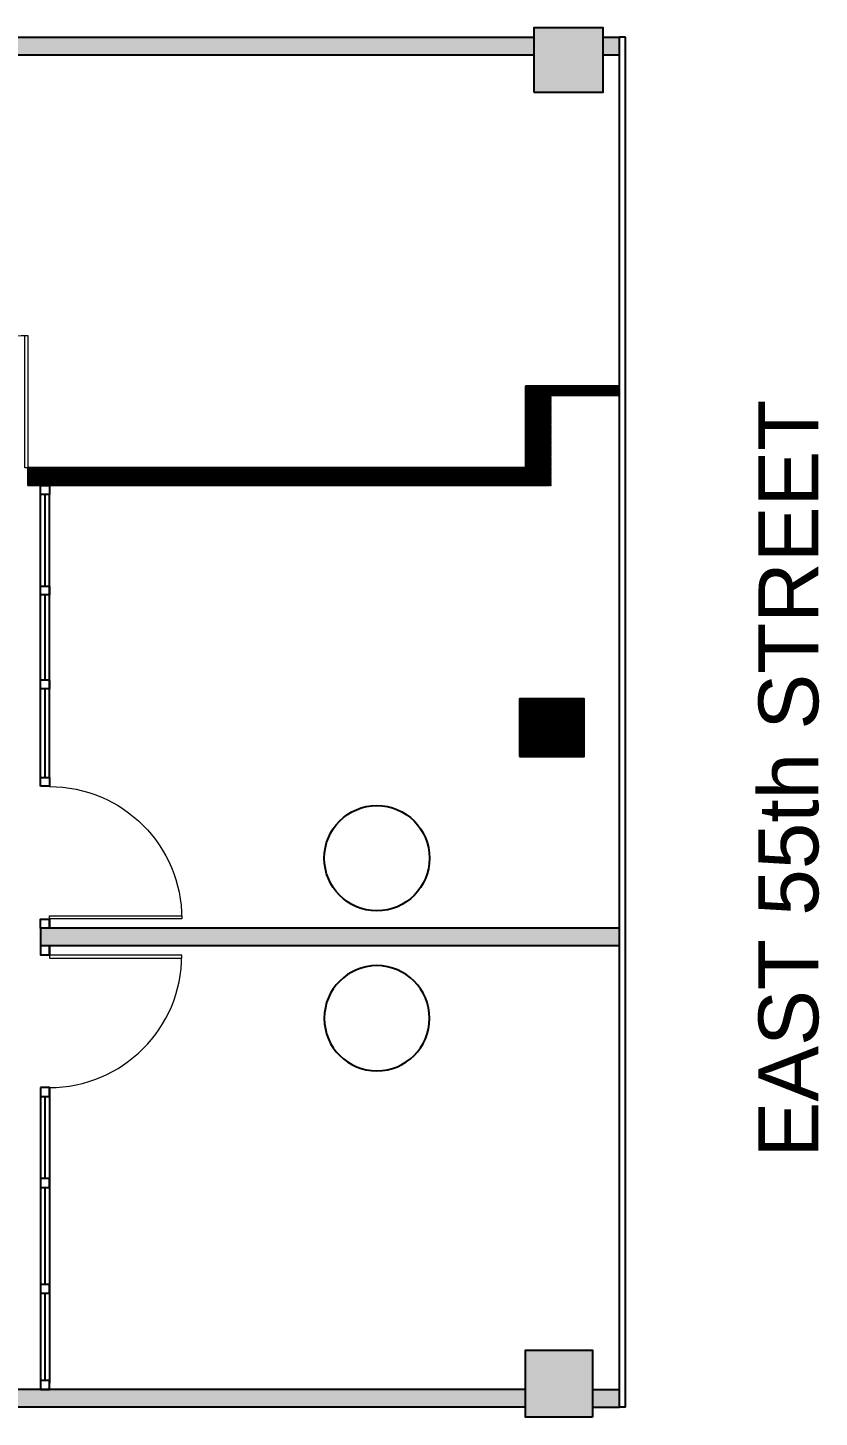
# Model space of a CAD drawing. Header units: inches. Extents: x 0 to 8116, y 4 to 1630.
# Drawn here: x 5332.4 to 5598.9, y 652.7 to 1120.4 of the extents above; entities that cross this region are included whole.
import ezdxf

# ---------------------------------------------------------------- set-up
doc = ezdxf.new("R2010")
doc.units = ezdxf.units.IN
doc.header["$MEASUREMENT"] = 0
doc.layers.add('0-BACKGROUND', color=7, linetype='Continuous')
doc.layers.add('CM4800', color=7, linetype='Continuous')
doc.layers.add('ADOOR', color=2, linetype='Continuous', lineweight=9)
doc.styles.add('ARCH-STYLE', font='arial.ttf')

# ---------------------------------------------------------------- blocks, each defined once
blk = doc.blocks.new('45DR')
at = {"layer": 'ADOOR'}
blk.add_lwpolyline([(0, 1), (0, 0), (0.023, 0), (0.023, 1)], close=True, dxfattribs=at)
blk.add_arc((0, 0), 1, 0, 90, dxfattribs=at)
blk = doc.blocks.new('CM4830NA36SQ')
blk.add_circle((0.45, 0.45), 0.45)
blk = doc.blocks.new('420block')
at = {"layer": '0-BACKGROUND'}
h = blk.add_hatch(color=256, dxfattribs=at)
h.paths.add_polyline_path([(-499.01, 458.75), (-499.01, 455.17), (-477.27, 455.17), (-477.27, 458.75)])
h.paths.add_polyline_path([(-272.75, 458.75), (-272.75, 455.17), (-249.9, 455.17), (-249.9, 458.75)])
h.paths.add_polyline_path([(-30.89, 464.32), (-30.89, 461.17), (-7.45, 461.17), (-7.45, 464.32)])
h.paths.add_polyline_path([(-2, 455.17), (-2, 461.17), (-7.45, 461.17), (-7.45, 455.17)])
for points in [[(-7.45, 442.6), (-7.45, 464.32), (-30.89, 464.32), (-30.89, 442.6)], [(-912.65, 461.17), (-912.65, 455.17), (-891.74, 455.17), (-499.01, 455.17), (-499.01, 458.75), (-477.27, 458.75), (-477.27, 455.17), (-272.75, 455.17), (-272.75, 458.75), (-249.9, 458.75), (-249.9, 455.17), (-30.89, 455.17), (-30.89, 461.17)], [(-196.94, 161.29), (-196.94, 155.29), (-193.94, 155.29), (-2, 155.29), (-2, 161.29)], [(-33.7, -3.34), (-11.09, -3.34), (-11.09, 19.25), (-33.7, 19.25)], [(-33.7, 6), (-246.9, 6), (-246.9, 0), (-33.7, 0)], [(-2, 0), (-2, 6), (-11.09, 6), (-11.09, 0)]]:
    blk.add_hatch(color=256, dxfattribs=at).paths.add_polyline_path(points)
h = blk.add_hatch(dxfattribs=at)
h.set_pattern_fill('ANSI31', color=256, style=0)
h.set_pattern_definition([(45, (2296.25314, -9598.17838), (-0.0883883476, 0.0883883476), [])])
h.paths.add_polyline_path([(-253.01, 437.03), (-261.33, 437.03), (-261.33, 310.21), (-245.77, 310.21), (-245.77, 316.21), (-253.01, 316.21)])
h.paths.add_polyline_path([(-24.98, 340.53), (-2, 340.53), (-2, 343.73), (-33.67, 343.73), (-33.67, 316.21), (-201.22, 316.21), (-201.22, 310.21), (-24.98, 310.21)])
h.paths.add_polyline_path([(-13.86, 238.46), (-35.61, 238.46), (-35.61, 219.07), (-13.86, 219.07)])
h.paths.add_polyline_path([(-394.98, 455.17), (-400.98, 455.17), (-400.98, 310.21), (-397.98, 310.21), (-394.98, 310.21), (-394.98, 313.21)])
h.paths.add_polyline_path([(-535.34, 455.17), (-541.34, 455.17), (-541.34, 232.37), (-546.02, 232.37), (-546.02, 226.37), (-535.34, 226.37), (-535.34, 229.37)])
h.paths.add_polyline_path([(-477.13, 229.65), (-498.88, 229.65), (-498.88, 226.37), (-498.88, 210.26), (-477.13, 210.26)])
h.paths.add_polyline_path([(-590.57, 232.37), (-652.51, 232.37), (-652.51, 455.17), (-658.51, 455.17), (-658.51, 226.37), (-590.57, 226.37)])
h.paths.add_polyline_path([(-717.25, 229.37), (-736.43, 229.37), (-736.43, 226.37), (-736.43, 209.78), (-717.25, 209.78)])
at = {"layer": '0-BACKGROUND', "lineweight": 30}
h = blk.add_hatch(color=256, dxfattribs=at)
h.paths.add_polyline_path([(-26, 19.25), (-33.7, 19.25), (-33.7, -3.34), (-26, -3.34)])
h.paths.add_polyline_path([(-11.09, 19.25), (-26, 19.25), (-26, -3.34), (-11.09, -3.34)])
h.paths.add_polyline_path([(-2, 6), (-11.09, 6), (-11.09, 0), (-2, 0)])
at = {"layer": '0-BACKGROUND'}
for p, q in [((-912.65, 461.17), (-30.89, 461.17)), ((-7.45, 461.17), (-2, 461.17)), ((-2, 0), (-2, 461.17)), ((0, 461.17), (-2, 461.17)), ((0, 0), (0, 461.17)), ((-249.9, 455.17), (-30.89, 455.17)), ((-7.45, 455.17), (-2, 455.17)), ((-33.67, 343.73), (-33.67, 316.21)), ((-2, 343.73), (-33.67, 343.73)), ((-26, 340.53), (-26, 310.21)), ((-2, 340.53), (-26, 340.53)), ((-201.22, 316.21), (-201.22, 310.21)), ((-33.67, 316.21), (-201.22, 316.21)), ((-26, 310.21), (-201.22, 310.21)), ((-196.94, 209.03), (-196.94, 307.21)), ((-195.44, 307.21), (-195.44, 276.43)), ((-193.94, 212.03), (-193.94, 307.21)), ((-195.44, 273.43), (-195.44, 244.8)), ((-195.44, 241.8), (-195.44, 212.03)), ((-196.94, 161.29), (-196.94, 164.29)), ((-193.94, 161.29), (-193.94, 164.29)), ((-196.94, 161.29), (-196.94, 155.29)), ((-2, 161.29), (-196.94, 161.29)), ((-196.94, 155.29), (-196.94, 152.29)), ((-2, 155.29), (-196.94, 155.29)), ((-193.94, 155.29), (-193.94, 152.29)), ((-196.94, 107.63), (-196.94, 8.1)), ((-193.94, 107.63), (-193.94, 8.1)), ((-195.44, 104.63), (-195.44, 76.99)), ((-195.44, 73.99), (-195.44, 41.38)), ((-195.44, 38.38), (-195.44, 9)), ((-33.7, 6), (-246.9, 6)), ((-11.09, 6), (-2, 6)), ((-33.7, 0), (-246.9, 0)), ((-11.09, 0), (-2, 0)), ((0, 0), (-2, 0))]:
    blk.add_line(p, q, dxfattribs=at)
for points in [[(-30.89, 442.6), (-7.45, 442.6), (-7.45, 464.32), (-30.89, 464.32)], [(-196.94, 307.21), (-196.94, 310.21), (-193.94, 310.21), (-193.94, 307.21)], [(-196.94, 273.43), (-196.94, 276.43), (-193.94, 276.43), (-193.94, 273.43)], [(-196.94, 241.8), (-196.94, 244.8), (-193.94, 244.8), (-193.94, 241.8)], [(-35.61, 219.07), (-13.86, 219.07), (-13.86, 238.46), (-35.61, 238.46)], [(-196.94, 209.03), (-196.94, 212.03), (-193.94, 212.03), (-193.94, 209.03)], [(-196.94, 161.29), (-196.94, 164.29), (-193.94, 164.29), (-193.94, 161.29)], [(-196.94, 155.29), (-196.94, 152.29), (-193.94, 152.29), (-193.94, 155.29)], [(-196.94, 107.63), (-196.94, 104.63), (-193.94, 104.63), (-193.94, 107.63)], [(-196.94, 76.99), (-196.94, 73.99), (-193.94, 73.99), (-193.94, 76.99)], [(-196.94, 41.38), (-196.94, 38.38), (-193.94, 38.38), (-193.94, 41.38)], [(-11.09, -3.34), (-33.7, -3.34), (-33.7, 19.25), (-11.09, 19.25)], [(-196.94, 9), (-196.94, 6), (-193.94, 6), (-193.94, 9)]]:
    blk.add_lwpolyline(points, close=True, dxfattribs=at)
at = {"layer": '0-BACKGROUND', "xscale": -44.5458433543572, "yscale": 44.54584335435538, "zscale": 44.54584335435582}
blk.add_blockref('45DR', (-201.22, 316.21), dxfattribs=at)
at = {"layer": '0-BACKGROUND', "yscale": 44.54584335435538, "rotation": 270}
for p, xscale, zscale in [((-193.94, 164.4), -44.54584335435538, 44.54584335435582), ((-193.94, 152.17), 44.54584335435538, 44.54584335435538)]:
    blk.add_blockref('45DR', p, dxfattribs=dict(at, xscale=xscale, zscale=zscale))
at = {"layer": 'CM4800', "xscale": 39.37007874015748, "yscale": 39.37007874015748, "zscale": 39.37007874015748, "rotation": 180}
blk.add_blockref('CM4830NA36SQ', (-65.97, 202.54), dxfattribs=at)
at = {"layer": 'CM4800', "xscale": -39.37007874015748, "yscale": 39.37007874015748, "zscale": 39.37007874015748}
blk.add_blockref('CM4830NA36SQ', (-65.97, 113.21), dxfattribs=at)
at = {"layer": '0-BACKGROUND', "insert": (44.81, 84.07), "char_height": 20.16, "width": 287.6474, "attachment_point": 1, "rotation": 90, "style": 'ARCH-STYLE'}
blk.add_mtext('EAST 55th STREET', dxfattribs=at)

msp = doc.modelspace()

# ---------------------------------------------------------------- block references
msp.add_blockref('420block', (5533.65, 656.044))

doc.saveas('drawing.dxf')
